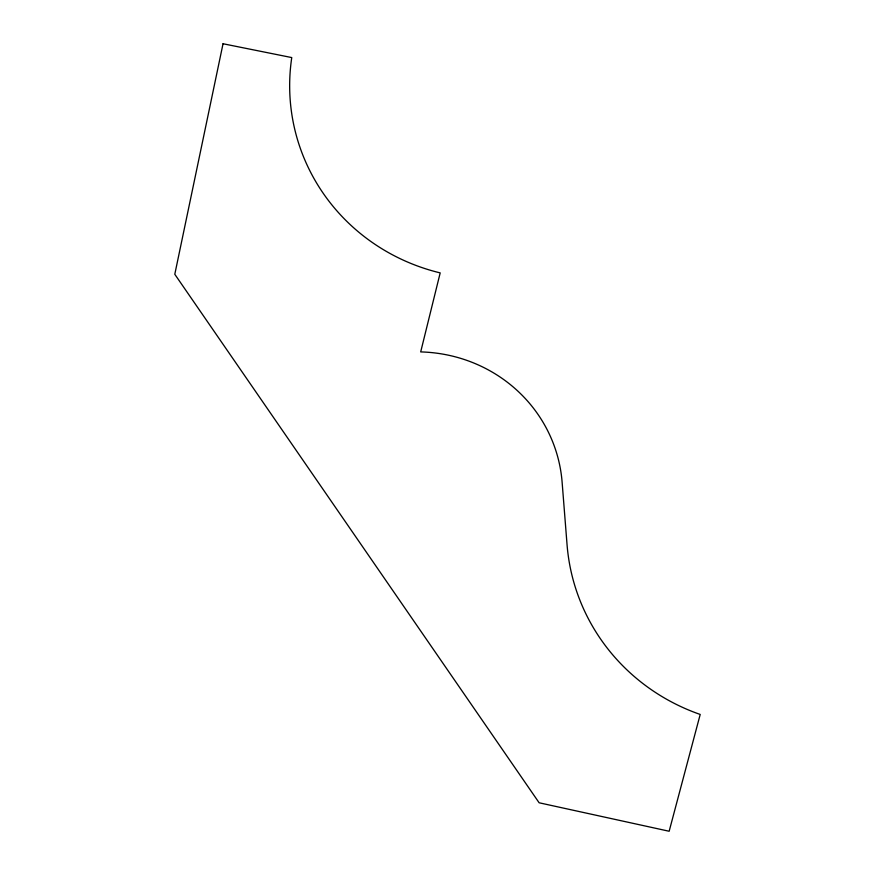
<?xml version="1.0" encoding="UTF-8"?>
<svg xmlns="http://www.w3.org/2000/svg" width="875" height="875" viewBox="0 0 875 875"><rect width="100%" height="100%" fill="white"/><g stroke="black" fill="none" stroke-linecap="round" stroke-linejoin="round"><path stroke-width="1.31" d="M223.037 43.75L174.792 274.28L539.131 802.78L669.156 831.25L700.208 714.448A206.019 199.095 -12.2 0 1 567.055 544.709L562.122 482.234A148.094 143.106 -12.2 0 0 420.689 351.914L440.191 272.891A202.147 195.355 -12.2 0 1 291.758 57.575L223.037 43.75"/></g></svg>
